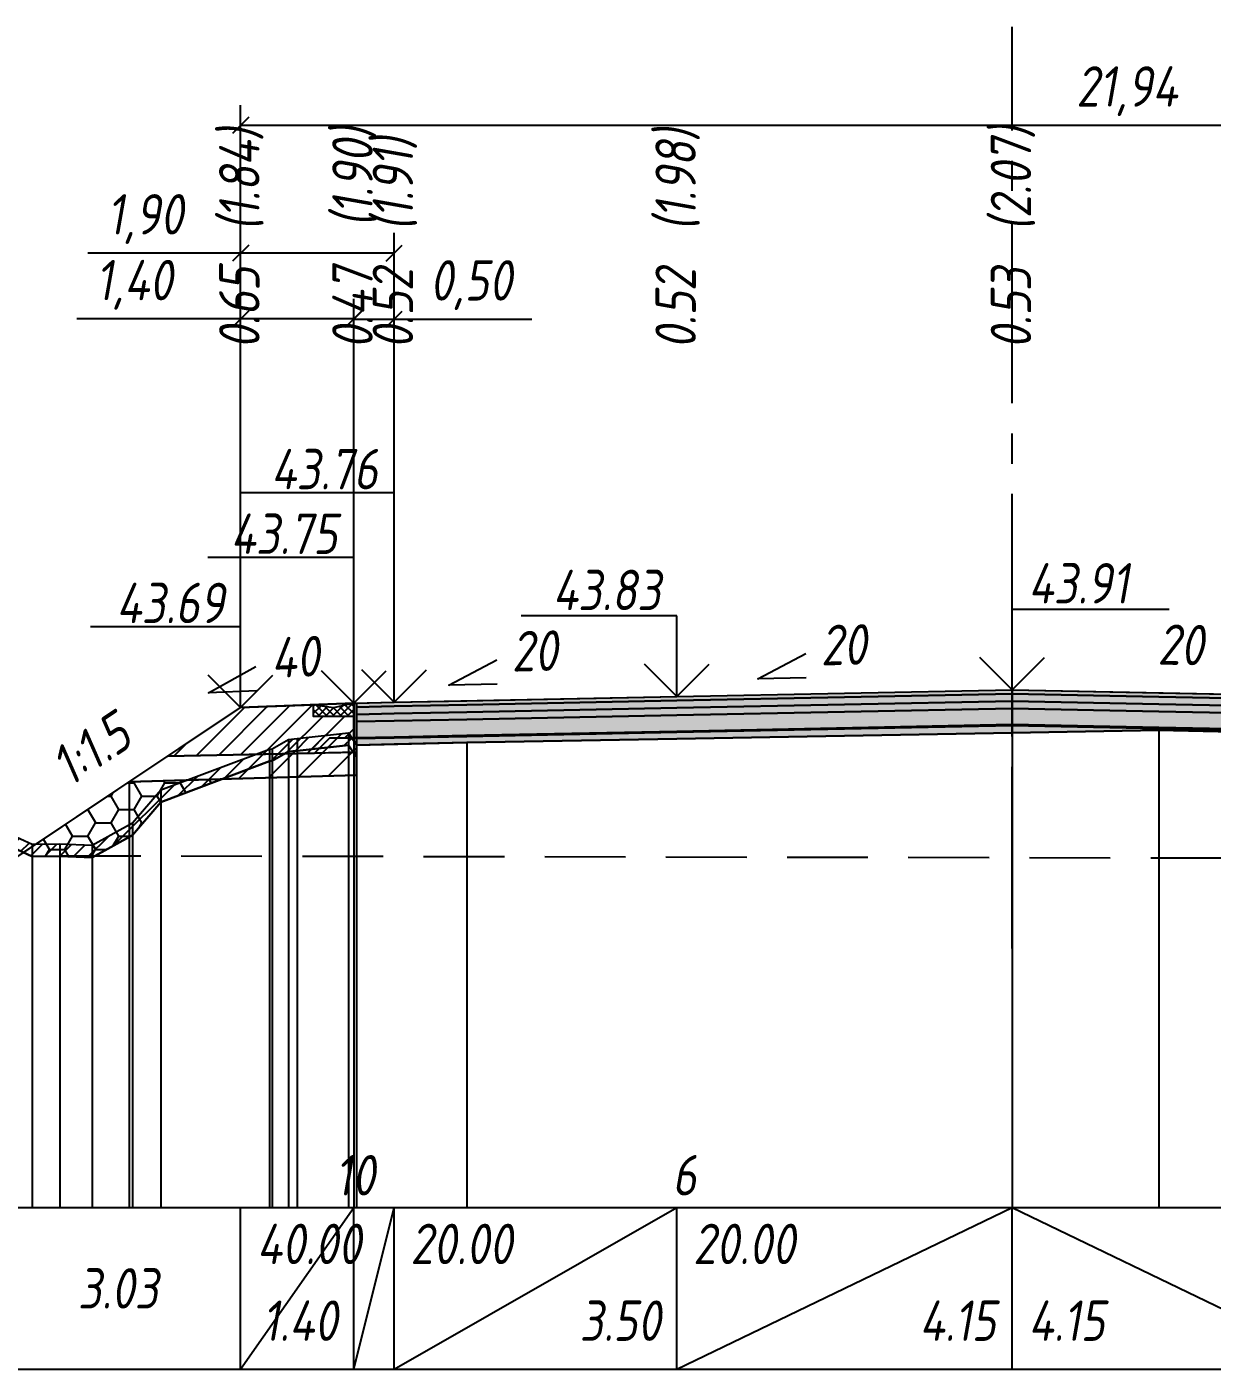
# Model space of a CAD drawing. Extents: x -717 to 1451, y -133302 to 233.
# Drawn here: x 115.8 to 189.1, y -113560 to -113476.9 of the extents above; entities that cross this region are included whole.
import ezdxf
from ezdxf.enums import TextEntityAlignment as Align

# ---------------------------------------------------------------- set-up
doc = ezdxf.new("R2010")
doc.units = 0
doc.linetypes.add('осевая2', pattern=[1.125, 0.75, -0.125, 0.125, -0.125])
doc.linetypes.add('штриховая', pattern=[0.75, 0.5, -0.25])
for name, color, linetype in [('Интерполированный поперечник', 2, 'Continuous'), ('Код_514', 1, 'Continuous'), ('Контур_0', 7, 'Continuous'), ('Контур_2564', 7, 'Continuous'), ('Контур_2660', 7, 'Continuous'), ('Контур_2665', 7, 'Continuous'), ('Контур_400', 7, 'Continuous'), ('Контур_508', 7, 'Continuous'), ('Контур_512', 7, 'Continuous'), ('Контур_513', 7, 'Continuous'), ('Красный поперечник', 1, 'Continuous'), ('Объём_2501', 7, 'Continuous'), ('Объём_2564', 7, 'Continuous'), ('Объём_2650', 7, 'Continuous'), ('Объём_2660', 7, 'Continuous'), ('Объём_2661', 7, 'Continuous'), ('Объём_2663', 7, 'Continuous'), ('Объём_2665', 7, 'Continuous'), ('Объём_2666', 7, 'Continuous'), ('Объём_2753', 7, 'Continuous'), ('Ось', 1, 'осевая2'), ('Откосы', 7, 'Continuous'), ('Отметки покрытия', 7, 'Continuous'), ('Рабочие отметки', 7, 'Continuous'), ('Рабочие отметки доп.', 7, 'Continuous'), ('Слои выравнивания', 7, 'Continuous'), ('Таблица', 7, 'Continuous'), ('Уклоны проезжей части', 7, 'Continuous'), ('Черный поперечник', 3, 'Continuous')]:
    doc.layers.add(name, color=color, linetype=linetype)
for name, color, linetype, true_color in [('Контур_2540', 2, 'Continuous', 0xffff00), ('Контур_2560', 2, 'Continuous', 0xffff00), ('Контур_2561', 7, 'Continuous', 0xff8040), ('Контур_2562', 3, 'Continuous', 0x00ff00), ('Контур_2563', 7, 'Continuous', 0xff8000), ('Контур_2570', 7, 'Continuous', 0x80ff00), ('Контур_2725', 7, 'Continuous', 0x323232), ('Контур_2736', 4, 'Continuous', 0x00ffff), ('Контур_2737', 4, 'Continuous', 0x00ffff), ('Контур_2738', 4, 'Continuous', 0x00ffff), ('Контур_2739', 4, 'Continuous', 0x00ffff), ('Контур_2745', 7, 'Continuous', 0xa4ffff), ('Контур_2747', 4, 'Continuous', 0x00ffff), ('Контур_2748', 4, 'Continuous', 0x00ffff), ('Контур_2749', 4, 'Continuous', 0x00ffff), ('Контур_2760', 7, 'Continuous', 0x323232), ('Контур_2761', 7, 'Continuous', 0x323232), ('Контур_2762', 7, 'Continuous', 0x323232), ('Контур_2763', 7, 'Continuous', 0x323232), ('Контур_2764', 7, 'Continuous', 0x323232), ('Контур_2765', 7, 'Continuous', 0x323232), ('Контур_402', 7, 'Continuous', 0xff6464), ('Контур_703', 4, 'Continuous', 0x00ffff), ('Контур_705', 4, 'Continuous', 0x00ffff), ('Объём_2500', 7, 'Continuous', 0xc0c0c0), ('Объём_2520', 7, 'Continuous', 0x80ffff), ('Объём_2540', 2, 'Continuous', 0xffff00), ('Объём_2560', 2, 'Continuous', 0xffff00), ('Объём_2561', 7, 'Continuous', 0xff8040), ('Объём_2562', 3, 'Continuous', 0x00ff00), ('Объём_2563', 7, 'Continuous', 0xff8000), ('Объём_2570', 7, 'Continuous', 0x80ff00), ('Объём_2600', 7, 'Continuous', 0x808000), ('Объём_2746', 2, 'Continuous', 0xffff00)]:
    doc.layers.add(name, color=color, linetype=linetype, true_color=true_color)
doc.styles.get("Standard").update_dxf_attribs({"font": 'txt', "height": 2.5})
doc.styles.add('М', font='romand.shx', dxfattribs={"width": 0.8, "oblique": 10, "height": 2.5})
doc.dimstyles.new('ISO-25', dxfattribs={"dimtxt": 2.5, "dimasz": 2.5, "dimexe": 1.25, "dimexo": 0.625, "dimtad": 1, "dimtxsty": 'Standard', "dimcen": 2.5, "dimadec": 0, "dimazin": 0, "dimtfac": 1, "dimtmove": 0, "dimatfit": 3, "dimfxl": 1, "dimarcsym": 0})

# ---------------------------------------------------------------- blocks, each defined once
blk = doc.blocks.new('_Oblique')
at = {"color": 0, "linetype": 'ByBlock', "lineweight": -2}
blk.add_line((-0.5, -0.5), (0.5, 0.5), dxfattribs=at)
blk = doc.blocks.new('*D3648')
at = {"color": 0, "lineweight": -2, "transparency": 16777216}
for p, q in [((128.986, -113518.502), (128.986, -113493.765)), ((135.986, -113518.222), (135.986, -113493.765)), ((128.986, -113495.015), (118.86, -113495.015)), ((135.986, -113495.015), (128.986, -113495.015))]:
    blk.add_line(p, q, dxfattribs=at)
at = {"layer": 'Defpoints', "color": 0, "transparency": 16777216}
for p in [(135.986, -113495.015), (135.986, -113518.847), (128.986, -113519.127)]:
    blk.add_point(p, dxfattribs=at)
at = {"color": 0, "lineweight": -2, "transparency": 16777216, "rotation": 180}
blk.add_blockref('_Oblique', (128.986, -113495.015), dxfattribs=at)
at = {"color": 0, "lineweight": -2, "transparency": 16777216}
blk.add_blockref('_Oblique', (135.986, -113495.015), dxfattribs=at)
at = {"color": 0, "transparency": 16777216, "insert": (122.4, -113492.902), "char_height": 2.5, "width": 8.75, "attachment_point": 5, "style": 'М'}
blk.add_mtext('1,40', dxfattribs=at)
blk = doc.blocks.new('*D3650')
at = {"color": 0, "lineweight": -2, "transparency": 16777216}
for p, q in [((135.986, -113518.222), (135.986, -113493.782)), ((138.486, -113518.172), (138.486, -113493.782)), ((135.986, -113495.032), (138.486, -113495.032)), ((138.486, -113495.032), (147.009, -113495.032))]:
    blk.add_line(p, q, dxfattribs=at)
at = {"layer": 'Defpoints', "color": 0, "transparency": 16777216}
for p in [(138.486, -113495.032), (135.986, -113518.847), (138.486, -113518.797)]:
    blk.add_point(p, dxfattribs=at)
at = {"color": 0, "lineweight": -2, "transparency": 16777216, "rotation": 180}
blk.add_blockref('_Oblique', (135.986, -113495.032), dxfattribs=at)
at = {"color": 0, "lineweight": -2, "transparency": 16777216}
blk.add_blockref('_Oblique', (138.486, -113495.032), dxfattribs=at)
at = {"color": 0, "transparency": 16777216, "insert": (143.247, -113492.919), "char_height": 2.5, "width": 9.16667, "attachment_point": 5, "style": 'М'}
blk.add_mtext('0,50', dxfattribs=at)
blk = doc.blocks.new('*D3653')
at = {"color": 0, "lineweight": -2, "transparency": 16777216}
for p, q in [((128.986, -113518.502), (128.986, -113489.694)), ((138.486, -113518.172), (138.486, -113489.694)), ((128.986, -113490.944), (119.541, -113490.944)), ((138.486, -113490.944), (128.986, -113490.944))]:
    blk.add_line(p, q, dxfattribs=at)
at = {"layer": 'Defpoints', "color": 0, "transparency": 16777216}
for p in [(138.486, -113490.944), (138.486, -113518.797), (128.986, -113519.127)]:
    blk.add_point(p, dxfattribs=at)
at = {"color": 0, "lineweight": -2, "transparency": 16777216, "rotation": 180}
blk.add_blockref('_Oblique', (128.986, -113490.944), dxfattribs=at)
at = {"color": 0, "lineweight": -2, "transparency": 16777216}
blk.add_blockref('_Oblique', (138.486, -113490.944), dxfattribs=at)
at = {"color": 0, "transparency": 16777216, "insert": (123.082, -113488.831), "char_height": 2.5, "width": 8.75, "attachment_point": 5, "style": 'М'}
blk.add_mtext('1,90', dxfattribs=at)
blk = doc.blocks.new('*D3654')
at = {"color": 0, "lineweight": -2, "transparency": 16777216}
for p, q in [((128.986, -113518.502), (128.986, -113481.782)), ((238.683, -113518.998), (238.683, -113481.782)), ((128.986, -113483.032), (238.683, -113483.032))]:
    blk.add_line(p, q, dxfattribs=at)
at = {"layer": 'Defpoints', "color": 0, "transparency": 16777216}
for p in [(238.683, -113483.032), (128.986, -113519.127), (238.683, -113519.623)]:
    blk.add_point(p, dxfattribs=at)
at = {"color": 0, "lineweight": -2, "transparency": 16777216, "rotation": 180}
blk.add_blockref('_Oblique', (128.986, -113483.032), dxfattribs=at)
at = {"color": 0, "lineweight": -2, "transparency": 16777216}
blk.add_blockref('_Oblique', (238.683, -113483.032), dxfattribs=at)
at = {"color": 0, "transparency": 16777216, "insert": (183.835, -113480.919), "char_height": 2.5, "width": 11.66667, "attachment_point": 5, "style": 'М'}
blk.add_mtext('21,94', dxfattribs=at)

msp = doc.modelspace()

# ---------------------------------------------------------------- hatches: boundary and pattern name
h = msp.add_hatch()
h.set_pattern_fill('ANSI37', color=256, scale=0.1)
h.set_pattern_definition([(45, (134.7358, -113519.0842), (-0.22451, 0.22451), []), (135, (134.7358, -113519.0842), (-0.22451, -0.22451), [])])
h.paths.add_polyline_path([(133.486, -113518.884), (133.486, -113519.587), (135.986, -113519.587), (135.986, -113518.784), (134.728, -113519.084)])
at = {"layer": 'Объём_2563'}
h = msp.add_hatch(dxfattribs=at)
h.set_pattern_fill('ANSI31', color=256, scale=0.3)
h.paths.add_polyline_path([(128.986, -113519.064), (133.486, -113518.884), (133.486, -113519.587), (135.986, -113519.587), (135.986, -113520.934), (134.486, -113520.964), (133.567, -113521.883), (124.486, -113522.064)])
h.paths.add_polyline_path([(223.462, -113521.954), (222.544, -113521.035), (221.044, -113521.005), (221.044, -113518.105), (238.683, -113518.811), (244.014, -113522.365)])
at = {"layer": 'Объём_2570'}
h = msp.add_hatch(dxfattribs=at)
h.set_pattern_fill('ANSI31', color=256, scale=0.2)
h.paths.add_polyline_path([(136.159, -113522.135), (135.659, -113521.385), (132.48, -113521.735), (131.941, -113521.786), (130.929, -113522.361), (130.764, -113522.379), (124.054, -113524.906), (122.291, -113526.954), (119.795, -113528.33), (117.809, -113528.249), (116.077, -113528.274), (113.905, -113527.271), (111.529, -113525.324), (105.847, -113525.324), (105, -113525.385), (105, -113524.635), (105.847, -113524.574), (111.529, -113524.574), (113.905, -113526.521), (116.077, -113527.524), (117.809, -113527.499), (119.795, -113527.58), (122.291, -113526.204), (124.054, -113524.156), (130.764, -113521.629), (130.929, -113521.611), (131.941, -113521.036), (132.48, -113520.985), (135.659, -113520.635), (136.159, -113521.385)])
h.paths.add_polyline_path([(221.044, -113521.2), (243.293, -113521.66), (243.793, -113520.908), (245.5, -113521.167), (245.56, -113521.213), (254.318, -113521.777), (254.425, -113521.739), (254.425, -113522.489), (254.318, -113522.527), (245.56, -113521.963), (245.5, -113521.917), (243.793, -113521.658), (243.293, -113522.41), (221.044, -113521.95)])
at = {"layer": 'Объём_2600'}
h = msp.add_hatch(dxfattribs=at)
h.set_pattern_fill('ANSI31', color=6, scale=0.4)
h.paths.add_polyline_path([(111.529, -113525.324), (113.264, -113526.746), (107.698, -113525.324)])
h.paths.add_polyline_path([(136.159, -113523.236), (127.822, -113523.487), (130.764, -113522.379), (130.929, -113522.361), (131.941, -113521.786), (132.48, -113521.735), (135.659, -113521.385), (136.159, -113522.135)])
h.paths.add_polyline_path([(273.933, -113528.525), (253.195, -113528.485), (246.641, -113524.116), (221.044, -113523.348), (221.044, -113521.95), (243.293, -113522.41), (243.793, -113521.658), (245.5, -113521.917), (245.56, -113521.963), (254.318, -113522.527), (254.425, -113522.489), (254.425, -113521.739), (261.403, -113523.886), (265.349, -113524.628), (271.464, -113527.172), (273.933, -113528.466)])
h = msp.add_hatch(dxfattribs=at)
h.set_pattern_fill('HONEY', color=5, scale=0.3)
h.paths.add_polyline_path([(124.054, -113524.906), (122.291, -113526.954), (119.795, -113528.33), (117.809, -113528.249), (116.077, -113528.274), (115.542, -113528.027), (122.094, -113523.658), (127.822, -113523.487)])
h.paths.add_polyline_path([(105.847, -113525.324), (105, -113525.385), (105, -113524.635), (106.034, -113525.324)])
at = {"layer": 'Слои выравнивания'}
for color, points in [(2, [(136.159, -113518.781), (138.486, -113518.734), (142.978, -113518.644), (155.986, -113518.384), (176.736, -113517.969), (176.736, -113518.219), (155.986, -113518.634), (142.978, -113518.894), (138.486, -113518.984), (136.159, -113519.031)]), (2, [(176.736, -113517.969), (185.819, -113518.151), (193.144, -113518.297), (197.486, -113518.384), (214.986, -113518.734), (218.544, -113518.805), (221.044, -113518.855), (221.044, -113519.105), (218.544, -113519.055), (214.986, -113518.984), (197.486, -113518.634), (193.144, -113518.547), (185.819, -113518.401), (176.736, -113518.219)]), (3, [(136.159, -113519.031), (138.486, -113518.984), (142.978, -113518.894), (155.986, -113518.634), (176.736, -113518.219), (176.736, -113518.669), (155.986, -113519.084), (142.978, -113519.344), (138.486, -113519.434), (136.159, -113519.481)]), (4, [(136.159, -113519.481), (138.486, -113519.434), (142.978, -113519.344), (155.986, -113519.084), (176.736, -113518.669), (176.736, -113519.119), (155.986, -113519.534), (142.978, -113519.794), (138.486, -113519.884), (136.159, -113519.931)]), (3, [(176.736, -113518.219), (185.819, -113518.401), (193.144, -113518.547), (197.486, -113518.634), (214.986, -113518.984), (218.544, -113519.055), (221.044, -113519.105), (221.044, -113519.555), (218.544, -113519.505), (214.986, -113519.434), (197.486, -113519.084), (193.144, -113518.997), (185.819, -113518.851), (176.736, -113518.669)]), (4, [(176.736, -113518.669), (185.819, -113518.851), (193.144, -113518.997), (197.486, -113519.084), (214.986, -113519.434), (218.544, -113519.505), (221.044, -113519.555), (221.044, -113520.005), (218.544, -113519.955), (214.986, -113519.884), (197.486, -113519.534), (193.144, -113519.447), (185.819, -113519.301), (176.736, -113519.119)]), (5, [(136.159, -113519.931), (138.486, -113519.884), (142.978, -113519.794), (155.986, -113519.534), (176.736, -113519.119), (176.736, -113520.119), (155.986, -113520.534), (142.978, -113520.794), (138.486, -113520.884), (136.159, -113520.931)]), (5, [(176.736, -113519.119), (185.819, -113519.301), (193.144, -113519.447), (197.486, -113519.534), (214.986, -113519.884), (218.544, -113519.955), (221.044, -113520.005), (221.044, -113521.005), (218.544, -113520.955), (214.986, -113520.884), (197.486, -113520.534), (193.144, -113520.447), (185.819, -113520.301), (176.736, -113520.119)]), (7, [(136.159, -113520.931), (138.486, -113520.884), (142.978, -113520.794), (155.986, -113520.534), (176.736, -113520.119), (176.736, -113520.169), (155.986, -113520.584), (142.978, -113520.844), (138.486, -113520.934), (136.159, -113520.981)]), (6, [(136.159, -113520.981), (138.486, -113520.934), (142.978, -113520.844), (155.986, -113520.584), (176.736, -113520.169), (176.736, -113520.617), (155.986, -113520.991), (142.978, -113521.226), (138.486, -113521.331), (136.159, -113521.385)]), (7, [(176.736, -113520.119), (185.819, -113520.301), (193.144, -113520.447), (197.486, -113520.534), (214.986, -113520.884), (218.544, -113520.955), (221.044, -113521.005), (221.044, -113521.055), (218.544, -113521.005), (214.986, -113520.934), (197.486, -113520.584), (193.144, -113520.497), (185.819, -113520.351), (176.736, -113520.169)]), (6, [(176.736, -113520.169), (185.819, -113520.351), (193.144, -113520.497), (197.486, -113520.584), (214.986, -113520.934), (218.544, -113521.005), (221.044, -113521.055), (221.044, -113521.2), (218.544, -113521.148), (214.986, -113521.074), (197.486, -113520.712), (193.144, -113520.623), (185.819, -113520.453), (176.736, -113520.617)])]:
    msp.add_hatch(color=color, dxfattribs=at).paths.add_polyline_path(points)

# ---------------------------------------------------------------- linework, layer by layer
msp.add_lwpolyline([(133.486, -113518.884), (133.486, -113519.587), (135.986, -113519.587), (135.986, -113518.784), (134.728, -113519.084), (133.486, -113518.884)])
at = {"layer": 'Интерполированный поперечник', "linetype": 'штриховая', "ltscale": 10, "flags": 128}
msp.add_lwpolyline([(117.807, -113528.228), (273.933, -113528.525)], dxfattribs=at)
at = {"layer": 'Код_514'}
for p, q in [((128.986, -113560), (128.986, -113550)), ((128.986, -113560), (135.986, -113550)), ((135.986, -113560), (135.986, -113550)), ((135.986, -113560), (138.486, -113550)), ((138.486, -113560), (138.486, -113550)), ((138.486, -113560), (155.986, -113550)), ((155.986, -113560), (155.986, -113550)), ((155.986, -113560), (176.736, -113550)), ((176.736, -113560), (176.736, -113550)), ((176.736, -113550), (197.486, -113560))]:
    msp.add_line(p, q, dxfattribs=at)
at = {"layer": 'Контур_0', "flags": 128}
for points in [[(135.986, -113520.934), (135.986, -113518.784), (136.159, -113518.781), (136.159, -113520.931), (135.986, -113520.934), (135.986, -113520.934)], [(128.986, -113519.064), (116.3, -113527.521), (116.3, -113527.521), (116.3, -113527.521), (116.3, -113527.521), (116.3, -113527.521), (116.3, -113527.521), (116.3, -113527.521), (116.3, -113527.521), (116.3, -113527.521), (116.3, -113527.521), (116.3, -113527.521), (116.3, -113527.521), (116.3, -113527.521), (116.3, -113527.521), (113.815, -113529.178)], [(128.986, -113519.064), (116.3, -113527.521), (116.3, -113527.521), (116.3, -113527.521), (116.3, -113527.521), (116.3, -113527.521), (116.3, -113527.521), (116.3, -113527.521), (116.3, -113527.521), (116.3, -113527.521), (116.3, -113527.521), (116.3, -113527.521), (116.3, -113527.521), (116.3, -113527.521), (116.3, -113527.521), (113.815, -113529.178)]]:
    msp.add_lwpolyline(points, dxfattribs=at)
at = {"layer": 'Контур_0', "color": 250, "flags": 128}
for points in [[(124.486, -113522.064), (133.567, -113521.883), (134.486, -113520.964), (135.986, -113520.934)], [(134.486, -113520.964), (136.159, -113520.931), (136.159, -113521.831), (133.567, -113521.883), (134.486, -113520.964), (134.486, -113520.964)]]:
    msp.add_lwpolyline(points, dxfattribs=at)
at = {"layer": 'Контур_2540', "flags": 128}
msp.add_lwpolyline([(136.159, -113523.236), (122.094, -113523.658), (124.486, -113522.064), (136.159, -113521.831), (136.159, -113523.236), (136.159, -113523.236)], dxfattribs=at)
at = {"layer": 'Контур_2560', "flags": 128}
msp.add_lwpolyline([(128.986, -113519.064), (128.986, -113519.064), (128.986, -113519.064), (135.986, -113518.784)], dxfattribs=at)
at = {"layer": 'Контур_2561', "flags": 128}
msp.add_lwpolyline([(135.986, -113518.784), (135.986, -113518.784), (128.986, -113519.064), (128.986, -113519.064), (135.986, -113518.784)], dxfattribs=at)
at = {"layer": 'Контур_2562', "flags": 128}
msp.add_lwpolyline([(128.986, -113519.064), (128.986, -113519.064), (128.986, -113519.064), (128.986, -113519.064), (128.986, -113519.064)], dxfattribs=at)
at = {"layer": 'Контур_2563', "color": 250, "flags": 128}
msp.add_lwpolyline([(128.986, -113519.064), (135.986, -113518.784), (135.986, -113520.934), (134.486, -113520.964), (133.567, -113521.883), (124.486, -113522.064), (128.986, -113519.064), (128.986, -113519.064)], dxfattribs=at)
at = {"layer": 'Контур_2564', "flags": 128}
msp.add_lwpolyline([(128.986, -113519.064), (135.986, -113518.784)], dxfattribs=at)
at = {"layer": 'Контур_2570', "flags": 128}
msp.add_lwpolyline([(80, -113522.782), (84.601, -113523.416), (88.425, -113523.841), (92.318, -113525.056), (102.527, -113525.232), (104.946, -113525.389), (105.847, -113525.324), (111.529, -113525.324), (113.905, -113527.271), (116.077, -113528.274), (117.809, -113528.249), (119.795, -113528.33), (122.291, -113526.954), (124.054, -113524.906), (130.764, -113522.379), (130.929, -113522.361), (131.941, -113521.786), (131.941, -113521.786), (132.48, -113521.735), (135.659, -113521.385), (136.156, -113522.13)], dxfattribs=at)
at = {"layer": 'Контур_2660', "flags": 128}
msp.add_lwpolyline([(122.094, -113523.658), (136.159, -113523.236)], dxfattribs=at)
at = {"layer": 'Контур_2665', "flags": 128}
msp.add_lwpolyline([(128.986, -113519.064), (128.986, -113519.064)], dxfattribs=at)
at = {"layer": 'Контур_2725', "flags": 128}
msp.add_lwpolyline([(136.159, -113521.385), (138.486, -113521.331), (142.978, -113521.226), (155.986, -113520.991), (176.736, -113520.617), (185.819, -113520.453), (193.144, -113520.623), (197.486, -113520.712), (214.986, -113521.074), (218.544, -113521.148), (221.044, -113521.2)], dxfattribs=at)
at = {"layer": 'Контур_2736', "flags": 128}
for points in [[(128.986, -113519.064), (116.3, -113527.521)], [(116.3, -113527.521), (113.815, -113529.178)]]:
    msp.add_lwpolyline(points, dxfattribs=at)
at = {"layer": 'Контур_2737', "flags": 128}
msp.add_lwpolyline([(116.3, -113527.521), (116.3, -113527.521)], dxfattribs=at)
at = {"layer": 'Контур_2738', "flags": 128}
msp.add_lwpolyline([(116.3, -113527.521), (116.3, -113527.521)], dxfattribs=at)
at = {"layer": 'Контур_2739', "flags": 128}
msp.add_lwpolyline([(116.3, -113527.521), (116.3, -113527.521)], dxfattribs=at)
at = {"layer": 'Контур_2745', "flags": 128}
msp.add_lwpolyline([(116.3, -113527.521), (116.3, -113527.521)], dxfattribs=at)
msp.add_lwpolyline([(116.3, -113527.521), (116.3, -113527.521)], dxfattribs=at)
msp.add_lwpolyline([(116.3, -113527.521), (116.3, -113527.521)], dxfattribs=at)
msp.add_lwpolyline([(116.3, -113527.521), (116.3, -113527.521)], dxfattribs=at)
msp.add_lwpolyline([(116.3, -113527.521), (116.3, -113527.521)], dxfattribs=at)
msp.add_lwpolyline([(116.3, -113527.521), (116.3, -113527.521)], dxfattribs=at)
at = {"layer": 'Контур_2747', "flags": 128}
msp.add_lwpolyline([(116.3, -113527.521), (116.3, -113527.521)], dxfattribs=at)
at = {"layer": 'Контур_2748', "flags": 128}
msp.add_lwpolyline([(116.3, -113527.521), (116.3, -113527.521)], dxfattribs=at)
at = {"layer": 'Контур_2749', "flags": 128}
msp.add_lwpolyline([(116.3, -113527.521), (116.3, -113527.521)], dxfattribs=at)
at = {"layer": 'Контур_2760', "flags": 128}
msp.add_lwpolyline([(136.159, -113518.781), (138.486, -113518.734), (142.978, -113518.644), (155.986, -113518.384), (176.736, -113517.969), (185.819, -113518.151), (193.144, -113518.297), (197.486, -113518.384), (214.986, -113518.734), (218.544, -113518.805), (221.044, -113518.855)], dxfattribs=at)
at = {"layer": 'Контур_2761', "flags": 128}
msp.add_lwpolyline([(136.159, -113519.031), (138.486, -113518.984), (142.978, -113518.894), (155.986, -113518.634), (176.736, -113518.219), (185.819, -113518.401), (193.144, -113518.547), (197.486, -113518.634), (214.986, -113518.984), (218.544, -113519.055), (221.044, -113519.105)], dxfattribs=at)
at = {"layer": 'Контур_2762', "flags": 128}
msp.add_lwpolyline([(136.159, -113519.481), (138.486, -113519.434), (142.978, -113519.344), (155.986, -113519.084), (176.736, -113518.669), (185.819, -113518.851), (193.144, -113518.997), (197.486, -113519.084), (214.986, -113519.434), (218.544, -113519.505), (221.044, -113519.555)], dxfattribs=at)
at = {"layer": 'Контур_2763', "flags": 128}
msp.add_lwpolyline([(136.159, -113519.931), (138.486, -113519.884), (142.978, -113519.794), (155.986, -113519.534), (176.736, -113519.119), (185.819, -113519.301), (193.144, -113519.447), (197.486, -113519.534), (214.986, -113519.884), (218.544, -113519.955), (221.044, -113520.005)], dxfattribs=at)
at = {"layer": 'Контур_2764', "flags": 128}
msp.add_lwpolyline([(136.159, -113520.931), (138.486, -113520.884), (142.978, -113520.794), (155.986, -113520.534), (176.736, -113520.119), (185.819, -113520.301), (193.144, -113520.447), (197.486, -113520.534), (214.986, -113520.884), (218.544, -113520.955), (221.044, -113521.005)], dxfattribs=at)
at = {"layer": 'Контур_2765', "flags": 128}
msp.add_lwpolyline([(136.159, -113520.981), (138.486, -113520.934), (142.978, -113520.844), (155.986, -113520.584), (176.736, -113520.169), (185.819, -113520.351), (193.144, -113520.497), (197.486, -113520.584), (214.986, -113520.934), (218.544, -113521.005), (221.044, -113521.055)], dxfattribs=at)
at = {"layer": 'Контур_400', "flags": 128}
for points in [[(135.986, -113518.784), (138.486, -113518.734), (138.486, -113518.734), (138.486, -113518.734), (138.486, -113518.734), (138.486, -113518.734), (138.486, -113518.734), (155.986, -113518.384), (176.736, -113517.969)], [(176.736, -113517.969), (197.486, -113518.384), (214.986, -113518.734), (214.986, -113518.734), (214.986, -113518.734), (214.986, -113518.734), (218.544, -113518.805), (218.544, -113518.805), (221.044, -113518.855)]]:
    msp.add_lwpolyline(points, dxfattribs=at)
at = {"layer": 'Контур_402', "flags": 128}
msp.add_lwpolyline([(122.094, -113523.658), (136.159, -113523.236), (136.159, -113521.385), (142.978, -113521.226), (176.736, -113520.617), (185.819, -113520.453), (193.144, -113520.623), (221.044, -113521.2), (221.044, -113523.348), (246.641, -113524.116)], dxfattribs=at)
at = {"layer": 'Контур_508', "flags": 128}
msp.add_lwpolyline([(105, -113524.635), (111.815, -113529.178), (113.815, -113529.178), (122.094, -113523.658), (136.159, -113523.236), (136.159, -113521.385), (142.978, -113521.226), (176.736, -113520.617), (185.819, -113520.453), (193.144, -113520.623), (221.044, -113521.2), (221.044, -113523.348), (246.641, -113524.116), (253.195, -113528.485), (253.195, -113529.687), (255.164, -113531), (255.467, -113531), (257.467, -113531), (257.77, -113531), (259.72, -113529.7)], dxfattribs=at)
at = {"layer": 'Контур_512', "flags": 128}
msp.add_lwpolyline([(105, -113524.635), (111.815, -113529.178), (113.815, -113529.178), (122.094, -113523.658), (136.159, -113523.236)], dxfattribs=at)
at = {"layer": 'Контур_513', "flags": 128}
msp.add_lwpolyline([(105, -113524.635), (111.815, -113529.178), (113.815, -113529.178), (122.094, -113523.658), (136.159, -113523.236), (136.159, -113521.385), (142.978, -113521.226), (176.736, -113520.617), (185.819, -113520.453), (193.144, -113520.623), (221.044, -113521.2), (221.044, -113523.348), (246.641, -113524.116), (253.195, -113528.485), (253.195, -113529.687), (255.164, -113531), (255.467, -113531), (257.467, -113531), (257.77, -113531), (259.72, -113529.7)], dxfattribs=at)
at = {"layer": 'Контур_703', "flags": 128}
msp.add_lwpolyline([(128.986, -113519.064), (116.3, -113527.521)], dxfattribs=at)
at = {"layer": 'Контур_705', "flags": 128}
msp.add_lwpolyline([(116.3, -113527.521), (116.3, -113527.521)], dxfattribs=at)
at = {"layer": 'Красный поперечник'}
for p, q in [((155.986, -113518.384), (176.736, -113517.969)), ((176.736, -113517.969), (197.486, -113518.384)), ((128.986, -113519.064), (135.986, -113518.784)), ((135.986, -113518.784), (138.486, -113518.734)), ((138.486, -113518.734), (155.986, -113518.384)), ((113.815, -113529.178), (128.986, -113519.064)), ((122.094, -113523.658), (122.094, -113550)), ((136.159, -113523.236), (136.159, -113550))]:
    msp.add_line(p, q, dxfattribs=at)
at = {"layer": 'Объём_2500', "flags": 128}
msp.add_lwpolyline([(135.986, -113520.934), (135.986, -113518.784), (136.159, -113518.781), (136.159, -113520.931), (135.986, -113520.934), (135.986, -113520.934)], dxfattribs=at)
at = {"layer": 'Объём_2501', "flags": 128}
for points in [[(135.986, -113518.784), (138.486, -113518.734), (138.486, -113518.734), (138.486, -113518.734), (138.486, -113518.734), (138.486, -113518.734), (138.486, -113518.734), (155.986, -113518.384), (176.736, -113517.969)], [(176.736, -113517.969), (197.486, -113518.384), (214.986, -113518.734), (214.986, -113518.734), (214.986, -113518.734), (214.986, -113518.734), (218.544, -113518.805), (218.544, -113518.805), (221.044, -113518.855)]]:
    msp.add_lwpolyline(points, dxfattribs=at)
at = {"layer": 'Объём_2520', "color": 250, "flags": 128}
msp.add_lwpolyline([(134.486, -113520.964), (136.159, -113520.931), (136.159, -113521.831), (133.567, -113521.883), (134.486, -113520.964), (134.486, -113520.964)], dxfattribs=at)
at = {"layer": 'Объём_2540', "flags": 128}
msp.add_lwpolyline([(136.159, -113523.236), (122.094, -113523.658), (124.486, -113522.064), (136.159, -113521.831), (136.159, -113523.236), (136.159, -113523.236)], dxfattribs=at)
at = {"layer": 'Объём_2560', "flags": 128}
msp.add_lwpolyline([(128.986, -113519.064), (128.986, -113519.064), (128.986, -113519.064), (135.986, -113518.784)], dxfattribs=at)
at = {"layer": 'Объём_2561', "flags": 128}
msp.add_lwpolyline([(135.986, -113518.784), (135.986, -113518.784), (128.986, -113519.064), (128.986, -113519.064), (135.986, -113518.784)], dxfattribs=at)
at = {"layer": 'Объём_2562', "flags": 128}
msp.add_lwpolyline([(128.986, -113519.064), (128.986, -113519.064), (128.986, -113519.064), (128.986, -113519.064), (128.986, -113519.064)], dxfattribs=at)
at = {"layer": 'Объём_2563', "color": 250, "flags": 128}
msp.add_lwpolyline([(128.986, -113519.064), (133.486, -113518.884), (133.486, -113519.587), (135.986, -113519.587), (135.986, -113520.934), (134.486, -113520.964), (133.567, -113521.883), (124.486, -113522.064), (128.986, -113519.064), (128.986, -113519.064)], dxfattribs=at)
at = {"layer": 'Объём_2564', "flags": 128}
msp.add_lwpolyline([(128.986, -113519.064), (135.986, -113518.784)], dxfattribs=at)
at = {"layer": 'Объём_2570', "flags": 128}
for points in [[(113.905, -113526.521), (116.077, -113527.524), (117.809, -113527.499), (119.795, -113527.58), (122.291, -113526.204), (124.054, -113524.156), (130.764, -113521.629), (130.929, -113521.611), (131.941, -113521.036), (132.48, -113520.985), (135.659, -113520.635), (136.159, -113521.385), (136.159, -113522.135), (136.159, -113522.135)], [(136.159, -113522.135), (136.159, -113522.135), (135.659, -113521.385), (132.48, -113521.735), (131.941, -113521.786), (130.929, -113522.361), (130.764, -113522.379), (124.054, -113524.906), (122.291, -113526.954), (119.795, -113528.33), (117.809, -113528.249), (116.077, -113528.274), (113.905, -113527.271)]]:
    msp.add_lwpolyline(points, dxfattribs=at)
at = {"layer": 'Объём_2600', "color": 5, "flags": 128}
msp.add_lwpolyline([(124.054, -113524.906), (122.291, -113526.954), (119.795, -113528.33), (117.809, -113528.249), (116.077, -113528.274), (115.542, -113528.027), (122.094, -113523.658), (127.822, -113523.487), (124.054, -113524.906), (124.054, -113524.906)], dxfattribs=at)
at = {"layer": 'Объём_2650', "color": 6, "flags": 128}
msp.add_lwpolyline([(136.159, -113523.236), (127.822, -113523.487), (130.764, -113522.379), (130.929, -113522.361), (131.941, -113521.786), (132.48, -113521.735), (135.659, -113521.385), (136.159, -113522.135), (136.159, -113523.236), (136.159, -113523.236)], dxfattribs=at)
at = {"layer": 'Объём_2660', "flags": 128}
msp.add_lwpolyline([(122.094, -113523.658), (136.159, -113523.236)], dxfattribs=at)
at = {"layer": 'Объём_2661', "flags": 128}
msp.add_lwpolyline([(128.986, -113519.064), (116.3, -113527.521)], dxfattribs=at)
at = {"layer": 'Объём_2663', "flags": 128}
msp.add_lwpolyline([(116.3, -113527.521), (113.815, -113529.178)], dxfattribs=at)
at = {"layer": 'Объём_2665', "flags": 128}
msp.add_lwpolyline([(128.986, -113519.064), (128.986, -113519.064)], dxfattribs=at)
at = {"layer": 'Объём_2666', "flags": 128}
msp.add_lwpolyline([(128.986, -113519.064), (116.3, -113527.521)], dxfattribs=at)
at = {"layer": 'Объём_2746', "flags": 128}
msp.add_lwpolyline([(136.159, -113523.236), (127.822, -113523.487), (130.764, -113522.379), (130.929, -113522.361), (131.941, -113521.786), (132.48, -113521.735), (135.659, -113521.385), (136.159, -113522.135), (136.159, -113523.236), (136.159, -113523.236)], dxfattribs=at)
at = {"layer": 'Объём_2753', "flags": 128}
msp.add_lwpolyline([(136.159, -113518.781), (136.159, -113518.781)], dxfattribs=at)
at = {"layer": 'Ось', "ltscale": 15}
msp.add_line((176.736, -113533.971), (176.736, -113476.94), dxfattribs=at)
at = {"layer": 'Откосы', "color": 1, "flags": 128}
for points in [[(144.866, -113517.606), (141.867, -113517.666), (144.836, -113516.107)], [(163.991, -113517.224), (160.992, -113517.284), (163.961, -113515.724)], [(129.998, -113518.023), (127, -113518.143), (129.938, -113516.524)]]:
    msp.add_lwpolyline(points, dxfattribs=at)
at = {"layer": 'Отметки покрытия', "color": 1}
for p, q in [((138.486, -113505.784), (128.986, -113505.784)), ((138.486, -113518.734), (138.486, -113505.784)), ((135.986, -113509.784), (126.95, -113509.784)), ((135.986, -113518.784), (135.986, -113509.784)), ((176.736, -113517.969), (176.736, -113512.969)), ((176.736, -113512.969), (186.442, -113512.969)), ((155.986, -113513.384), (146.343, -113513.384)), ((155.986, -113518.384), (155.986, -113513.384)), ((128.986, -113514.064), (119.694, -113514.064)), ((128.986, -113519.064), (128.986, -113514.064)), ((155.986, -113518.384), (153.986, -113516.384)), ((155.986, -113518.384), (157.986, -113516.384)), ((176.736, -113517.969), (174.736, -113515.969)), ((176.736, -113517.969), (178.736, -113515.969)), ((128.986, -113519.064), (126.986, -113517.064)), ((128.986, -113519.064), (130.986, -113517.064)), ((135.986, -113518.784), (133.986, -113516.784)), ((135.986, -113518.784), (137.986, -113516.784)), ((138.486, -113518.734), (136.486, -113516.734)), ((138.486, -113518.734), (140.486, -113516.734))]:
    msp.add_line(p, q, dxfattribs=at)
at = {"layer": 'Слои выравнивания'}
for p, q in [((176.736, -113517.969), (176.736, -113550)), ((135.986, -113518.784), (135.986, -113550)), ((136.159, -113518.781), (136.159, -113550))]:
    msp.add_line(p, q, dxfattribs=at)
at = {"layer": 'Слои выравнивания', "color": 2, "flags": 128}
for points in [[(136.159, -113518.781), (138.486, -113518.734), (142.978, -113518.644), (155.986, -113518.384), (176.736, -113517.969), (176.736, -113518.219), (155.986, -113518.634), (142.978, -113518.894), (138.486, -113518.984), (136.159, -113519.031)], [(176.736, -113517.969), (185.819, -113518.151), (193.144, -113518.297), (197.486, -113518.384), (214.986, -113518.734), (218.544, -113518.805), (221.044, -113518.855), (221.044, -113519.105), (218.544, -113519.055), (214.986, -113518.984), (197.486, -113518.634), (193.144, -113518.547), (185.819, -113518.401), (176.736, -113518.219)]]:
    msp.add_lwpolyline(points, close=True, dxfattribs=at)
at = {"layer": 'Слои выравнивания', "color": 3, "flags": 128}
for points in [[(136.159, -113519.031), (138.486, -113518.984), (142.978, -113518.894), (155.986, -113518.634), (176.736, -113518.219), (176.736, -113518.669), (155.986, -113519.084), (142.978, -113519.344), (138.486, -113519.434), (136.159, -113519.481)], [(176.736, -113518.219), (185.819, -113518.401), (193.144, -113518.547), (197.486, -113518.634), (214.986, -113518.984), (218.544, -113519.055), (221.044, -113519.105), (221.044, -113519.555), (218.544, -113519.505), (214.986, -113519.434), (197.486, -113519.084), (193.144, -113518.997), (185.819, -113518.851), (176.736, -113518.669)]]:
    msp.add_lwpolyline(points, close=True, dxfattribs=at)
at = {"layer": 'Слои выравнивания', "color": 4, "flags": 128}
for points in [[(136.159, -113519.481), (138.486, -113519.434), (142.978, -113519.344), (155.986, -113519.084), (176.736, -113518.669), (176.736, -113519.119), (155.986, -113519.534), (142.978, -113519.794), (138.486, -113519.884), (136.159, -113519.931)], [(176.736, -113518.669), (185.819, -113518.851), (193.144, -113518.997), (197.486, -113519.084), (214.986, -113519.434), (218.544, -113519.505), (221.044, -113519.555), (221.044, -113520.005), (218.544, -113519.955), (214.986, -113519.884), (197.486, -113519.534), (193.144, -113519.447), (185.819, -113519.301), (176.736, -113519.119)]]:
    msp.add_lwpolyline(points, close=True, dxfattribs=at)
at = {"layer": 'Слои выравнивания', "color": 5, "flags": 128}
for points in [[(136.159, -113519.931), (138.486, -113519.884), (142.978, -113519.794), (155.986, -113519.534), (176.736, -113519.119), (176.736, -113520.119), (155.986, -113520.534), (142.978, -113520.794), (138.486, -113520.884), (136.159, -113520.931)], [(176.736, -113519.119), (185.819, -113519.301), (193.144, -113519.447), (197.486, -113519.534), (214.986, -113519.884), (218.544, -113519.955), (221.044, -113520.005), (221.044, -113521.005), (218.544, -113520.955), (214.986, -113520.884), (197.486, -113520.534), (193.144, -113520.447), (185.819, -113520.301), (176.736, -113520.119)]]:
    msp.add_lwpolyline(points, close=True, dxfattribs=at)
at = {"layer": 'Слои выравнивания', "color": 7, "flags": 128}
for points in [[(136.159, -113520.931), (138.486, -113520.884), (142.978, -113520.794), (155.986, -113520.534), (176.736, -113520.119), (176.736, -113520.169), (155.986, -113520.584), (142.978, -113520.844), (138.486, -113520.934), (136.159, -113520.981)], [(176.736, -113520.119), (185.819, -113520.301), (193.144, -113520.447), (197.486, -113520.534), (214.986, -113520.884), (218.544, -113520.955), (221.044, -113521.005), (221.044, -113521.055), (218.544, -113521.005), (214.986, -113520.934), (197.486, -113520.584), (193.144, -113520.497), (185.819, -113520.351), (176.736, -113520.169)]]:
    msp.add_lwpolyline(points, close=True, dxfattribs=at)
at = {"layer": 'Слои выравнивания', "color": 6, "flags": 128}
for points in [[(136.159, -113520.981), (138.486, -113520.934), (142.978, -113520.844), (155.986, -113520.584), (176.736, -113520.169), (176.736, -113520.617), (155.986, -113520.991), (142.978, -113521.226), (138.486, -113521.331), (136.159, -113521.385)], [(176.736, -113520.169), (185.819, -113520.351), (193.144, -113520.497), (197.486, -113520.584), (214.986, -113520.934), (218.544, -113521.005), (221.044, -113521.055), (221.044, -113521.2), (218.544, -113521.148), (214.986, -113521.074), (197.486, -113520.712), (193.144, -113520.623), (185.819, -113520.453), (176.736, -113520.617)]]:
    msp.add_lwpolyline(points, close=True, dxfattribs=at)
at = {"layer": 'Таблица'}
for p, q in [((80, -113550), (284.72, -113550)), ((80, -113560), (284.72, -113560))]:
    msp.add_line(p, q, dxfattribs=at)
at = {"layer": 'Уклоны проезжей части', "color": 1, "flags": 128}
for points in [[(144.866, -113517.606), (141.867, -113517.666), (144.836, -113516.107)], [(163.991, -113517.224), (160.992, -113517.284), (163.961, -113515.724)], [(129.998, -113518.023), (127, -113518.143), (129.938, -113516.524)]]:
    msp.add_lwpolyline(points, dxfattribs=at)
at = {"layer": 'Черный поперечник', "color": 7}
for p, q in [((185.819, -113520.453), (185.819, -113550)), ((131.941, -113521.036), (131.941, -113550)), ((132.48, -113520.985), (132.48, -113550)), ((135.659, -113520.635), (135.659, -113550)), ((142.978, -113521.226), (142.978, -113550)), ((176.736, -113520.617), (176.736, -113550)), ((130.764, -113521.629), (130.764, -113550)), ((130.929, -113521.611), (130.929, -113550)), ((136.159, -113521.385), (136.159, -113550)), ((124.054, -113524.156), (124.054, -113550)), ((122.291, -113526.204), (122.291, -113550)), ((116.077, -113527.524), (116.077, -113550)), ((117.809, -113527.499), (117.809, -113550)), ((119.795, -113527.58), (119.795, -113550))]:
    msp.add_line(p, q, dxfattribs=at)
at = {"layer": 'Черный поперечник', "flags": 128}
for points in [[(136.159, -113521.385), (142.978, -113521.226), (176.736, -113520.617), (185.819, -113520.453), (193.144, -113520.623), (243.293, -113521.66), (243.793, -113520.908), (245.5, -113521.167), (245.56, -113521.213), (254.318, -113521.777), (254.34, -113521.768), (254.425, -113521.739), (261.403, -113523.886), (265.349, -113524.628), (271.464, -113527.172), (274.091, -113528.548), (274.968, -113528.62), (274.975, -113528.34), (284.72, -113528.373)], [(80, -113522.032), (84.601, -113522.666), (88.425, -113523.091), (92.318, -113524.306), (102.527, -113524.482), (104.946, -113524.639), (105.847, -113524.574), (111.529, -113524.574), (113.905, -113526.521), (116.077, -113527.524), (117.809, -113527.499), (119.795, -113527.58), (122.291, -113526.204), (124.054, -113524.156), (130.764, -113521.629), (130.929, -113521.611), (131.941, -113521.036), (132.48, -113520.985), (135.659, -113520.635), (136.159, -113521.385)]]:
    msp.add_lwpolyline(points, dxfattribs=at)

# ---------------------------------------------------------------- texts
at = {"layer": 'Код_514', "style": 'М', "oblique": 10, "width": 0.8}
for s, p in [('40.00', (129.986, -113551)), ('20.00', (139.486, -113551)), ('20.00', (156.986, -113551))]:
    msp.add_text(s, height=2.5, dxfattribs=at).set_placement(p, align=Align.TOP_LEFT)
msp.add_text('3.03', height=2.5, dxfattribs=at).set_placement((121.4, -113555), align=Align.MIDDLE_CENTER)
for s, p in [('1.40', (134.986, -113559)), ('3.50', (154.986, -113559)), ('4.15', (175.736, -113559))]:
    msp.add_text(s, height=2.5, dxfattribs=at).set_placement(p, align=Align.BOTTOM_RIGHT)
msp.add_text('4.15', height=2.5, dxfattribs=at).set_placement((177.736, -113559), align=Align.BOTTOM_LEFT)
at = {"layer": 'Откосы', "color": 1, "style": 'М', "oblique": 10, "width": 0.8}
for s, rotation, p in [('40', 2.29061, (132.446, -113517.925)), ('20', 1.14576, (147.216, -113517.559)), ('20', 1.14576, (166.341, -113517.177)), ('20', 358.85423, (187.131, -113517.177)), ('1:1.5', 33.69007, (120.846, -113523.289))]:
    msp.add_text(s, height=2.5, rotation=rotation, dxfattribs=at).set_placement(p, align=Align.BOTTOM_CENTER)
at = {"layer": 'Отметки покрытия', "color": 1, "style": 'М', "oblique": 10, "width": 0.8}
for s, p in [('43.76', (137.486, -113506.307)), ('43.75', (134.986, -113510.307)), ('43.83', (154.986, -113513.785)), ('43.69', (127.986, -113514.587))]:
    msp.add_text(s, height=2.5, dxfattribs=at).set_placement(p, align=Align.BOTTOM_RIGHT)
msp.add_text('43.91', height=2.5, dxfattribs=at).set_placement((177.736, -113513.37), align=Align.BOTTOM_LEFT)
at = {"layer": 'Рабочие отметки', "color": 1, "style": 'М', "oblique": 10, "width": 0.8}
for s, p in [('0.65', (128.908, -113496.855)), ('0.47', (135.908, -113496.855)), ('0.52', (138.408, -113496.855)), ('0.52', (155.908, -113496.855)), ('0.53', (176.658, -113496.855))]:
    msp.add_text(s, height=2.5, rotation=90, dxfattribs=at).set_placement(p, align=Align.MIDDLE_LEFT)
at = {"layer": 'Рабочие отметки доп.', "color": 1, "style": 'М', "oblique": 10, "width": 0.8}
for s, p in [('(1.84)', (128.908, -113489.555)), ('(1.90)', (135.908, -113489.305)), ('(1.98)', (155.908, -113489.555)), ('(2.07)', (176.658, -113489.555)), ('(1.91)', (138.408, -113489.555))]:
    msp.add_text(s, height=2.5, rotation=90, dxfattribs=at).set_placement(p, align=Align.MIDDLE_LEFT)
at = {"layer": 'Слои выравнивания', "style": 'М', "oblique": 10, "width": 0.8}
for s, p in [('10', (136.072, -113550)), ('6', (156.447, -113550))]:
    msp.add_text(s, height=2.5, dxfattribs=at).set_placement(p, align=Align.BOTTOM_CENTER)
at = {"layer": 'Уклоны проезжей части', "color": 1, "style": 'М', "oblique": 10, "width": 0.8}
for s, rotation, p in [('40', 2.29061, (132.446, -113517.925)), ('20', 1.14576, (147.216, -113517.559)), ('20', 1.14576, (166.341, -113517.177)), ('20', 358.85423, (187.131, -113517.177)), ('1:1.5', 33.69007, (120.846, -113523.289))]:
    msp.add_text(s, height=2.5, rotation=rotation, dxfattribs=at).set_placement(p, align=Align.BOTTOM_CENTER)

# ---------------------------------------------------------------- dimensions: what is measured, and where the dimension line sits
at = {"color": 5}
for base, p1, p2, picture, middle in [((238.683, -113483.032), (128.986, -113519.127), (238.683, -113519.623), '*D3654', (183.835, -113480.919)), ((138.486, -113495.032), (135.986, -113518.847), (138.486, -113518.797), '*D3650', (143.247, -113492.919))]:
    dim = msp.add_linear_dim(base=base, p1=p1, p2=p2, angle=180, dimstyle='ISO-25', override={"dimasz": 1, "dimlfac": 0.2, "dimzin": 0, "dimtxsty": 'М', "dimblk1": 'Oblique', "dimblk2": 'Oblique', "dimsah": 1}, dxfattribs=at)
    dim.commit()
    dim.dimension.update_dxf_attribs({"geometry": picture, "text_midpoint": middle})
for base, p2, picture, middle in [((138.486, -113490.944), (138.486, -113518.797), '*D3653', (123.082, -113490.944)), ((135.986, -113495.015), (135.986, -113518.847), '*D3648', (122.4, -113495.015))]:
    dim = msp.add_linear_dim(base=base, p1=(128.986, -113519.127), p2=p2, angle=180, dimstyle='ISO-25', override={"dimasz": 1, "dimlfac": 0.2, "dimzin": 0, "dimtxsty": 'М', "dimblk1": 'Oblique', "dimblk2": 'Oblique', "dimsah": 1}, dxfattribs=at)
    dim.commit()
    dim.dimension.update_dxf_attribs({"geometry": picture, "text_midpoint": middle, "dimtype": 160})

doc.saveas('drawing.dxf')
